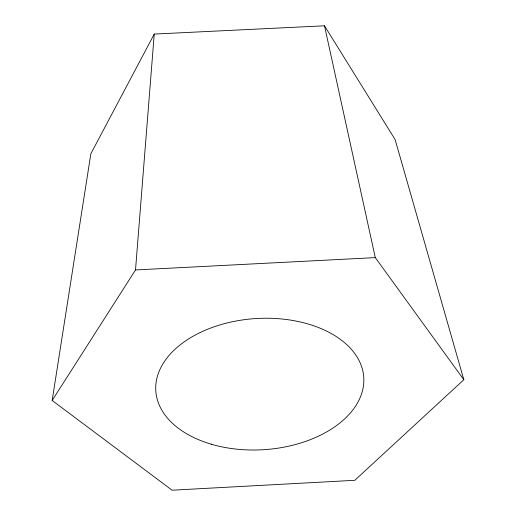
<?xml version="1.0" encoding="UTF-8"?>
<svg xmlns="http://www.w3.org/2000/svg" width="516" height="516" viewBox="0 0 516 516"><rect width="100%" height="100%" fill="white"/><g stroke="black" fill="none" stroke-linecap="round" stroke-linejoin="round"><path stroke-width="0.77" d="M52.168 400.474L135.514 269.952L154.239 34.075L324.493 25.8L395.121 139.591L463.832 379.718L354.821 480.299L172.08 490.2L52.168 400.474L90.848 153.781L154.239 34.075M135.514 269.952L375.293 257.613L463.832 379.718M324.493 25.8L375.293 257.613M211.392 444.237A104.2 65.687 -3.7 0 0 363.767 377.499A104.2 65.687 -3.7 0 0 204.181 330.692A104.2 65.687 -3.7 0 0 211.392 444.237"/></g></svg>
